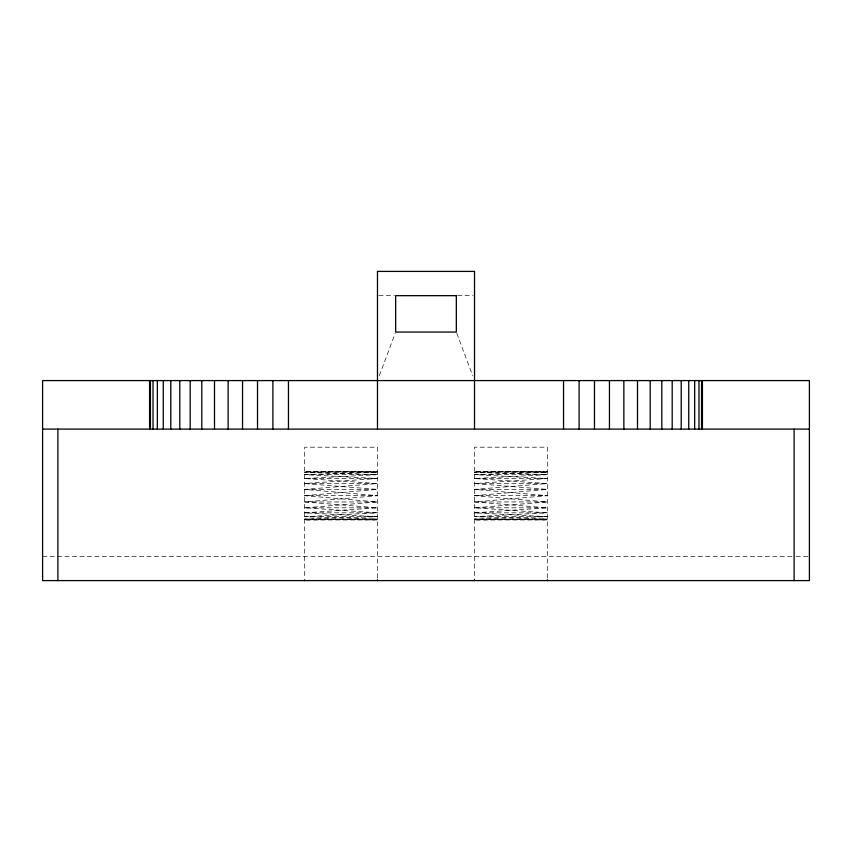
<?xml version="1.0" encoding="UTF-8"?>
<svg xmlns="http://www.w3.org/2000/svg" width="852" height="852" viewBox="0 0 852 852"><rect width="100%" height="100%" fill="white"/><g stroke="black" fill="none" stroke-linecap="round" stroke-linejoin="round"><path stroke-width="0.64" stroke-dasharray="4.26 3.19" d="M379.342 375.604L395.211 333.302M304.697 495.683L377.479 489.399L304.697 483.553L377.479 478.526L304.697 474.67L377.479 472.242L304.697 471.422L377.479 471.422L304.697 472.242L377.479 474.67L304.697 478.526L377.479 483.553L304.697 489.399L377.479 495.683L304.697 501.956L377.479 507.813L304.697 512.829L377.479 516.685L304.697 519.113L377.479 519.944L304.697 519.944L377.479 519.113L304.697 516.685L377.479 512.829L304.697 507.813L377.479 501.956L304.697 495.683L377.479 495.683M474.521 495.683L547.303 489.399L474.521 483.553L547.303 478.526L474.521 474.67L547.303 472.242L474.521 471.422L547.303 471.422L474.521 472.242L547.303 474.67L474.521 478.526L547.303 483.553L474.521 489.399L547.303 495.683L474.521 501.956L547.303 507.813L474.521 512.829L547.303 516.685L474.521 519.113L547.303 519.944L474.521 519.944L547.303 519.113L474.521 516.685L547.303 512.829L474.521 507.813L547.303 501.956L474.521 495.683L547.303 495.683M378.778 295.665L394.37 295.665M457.63 295.665L473.222 295.665M304.697 472.242L377.479 472.242M474.521 472.242L547.303 472.242M304.697 474.67L377.479 474.67M474.521 474.67L547.303 474.67M304.697 478.526L377.479 478.526M474.521 478.526L547.303 478.526M304.697 483.553L377.479 483.553M474.521 483.553L547.303 483.553M304.697 489.399L377.479 489.399M474.521 489.399L547.303 489.399M304.697 501.956L377.479 501.956M474.521 501.956L547.303 501.956M304.697 507.813L377.479 507.813M474.521 507.813L547.303 507.813M304.697 512.829L377.479 512.829M474.521 512.829L547.303 512.829M304.697 516.685L377.479 516.685M474.521 516.685L547.303 516.685M304.697 519.113L377.479 519.113M474.521 519.113L547.303 519.113M42.6 556.335L794.767 556.335M796.087 556.335L809.4 556.335M456.789 333.302L472.658 375.604M547.303 578.039L547.303 447.193L474.521 447.193L474.521 580.595M377.479 578.039L377.479 447.193L304.697 447.193L304.697 578.039"/><path stroke-width="1.28" d="M42.6 429.099L809.4 429.099M794.107 429.099L794.107 580.595M702.421 380.578L702.421 429.099M701.569 380.578L701.569 429.099M698.981 380.578L698.981 429.099M694.678 380.578L694.678 429.099M688.736 380.578L688.736 429.099M681.206 380.578L681.206 429.099M672.196 380.578L672.196 429.099M661.823 380.578L661.823 429.099M650.204 380.578L650.204 429.099M637.498 380.578L637.498 429.099M623.856 380.578L623.856 429.099M609.457 380.578L609.457 429.099M594.472 380.578L594.472 429.099M579.104 380.578L579.104 429.099M563.545 380.578L563.545 429.099M547.303 579.765L547.303 580.595M474.521 429.099L474.521 271.405L377.479 271.405L377.479 429.099M474.521 579.765L474.521 580.595M377.479 579.765L377.479 580.595M304.697 579.765L304.697 580.595M288.455 380.578L288.455 429.099M272.896 380.578L272.896 429.099M257.528 380.578L257.528 429.099M242.543 380.578L242.543 429.099M228.144 380.578L228.144 429.099M214.502 380.578L214.502 429.099M201.796 380.578L201.796 429.099M190.177 380.578L190.177 429.099M179.804 380.578L179.804 429.099M170.794 380.578L170.794 429.099M163.264 380.578L163.264 429.099M157.322 380.578L157.322 429.099M153.019 380.578L153.019 429.099M150.431 380.578L150.431 429.099M149.579 380.578L149.579 429.099M57.893 429.099L57.893 580.595M456.331 295.665L395.669 295.665L395.669 332.056L456.331 332.056L456.331 295.665M809.4 380.578L42.6 380.578L42.6 580.595L809.4 580.595L809.4 380.578"/></g></svg>
